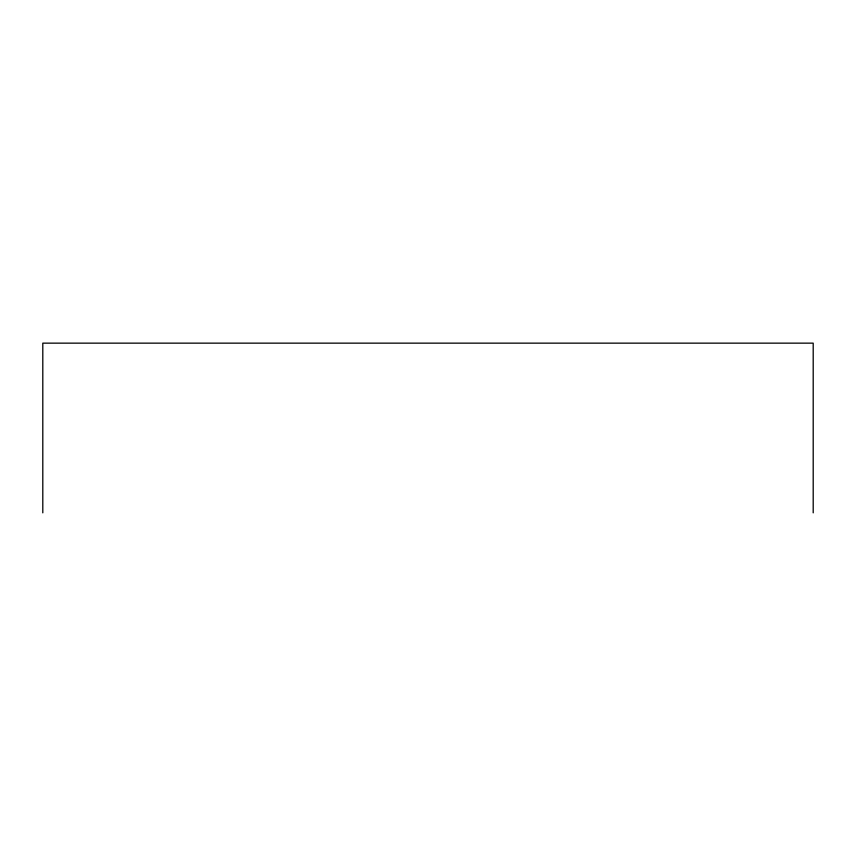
<?xml version="1.0" encoding="UTF-8"?>
<svg xmlns="http://www.w3.org/2000/svg" width="856" height="856" viewBox="0 0 856 856"><rect width="100%" height="100%" fill="white"/><g stroke="black" fill="none" stroke-linecap="round" stroke-linejoin="round"><path stroke-width="1.28" d="M813.2 512.851L813.2 343.149L42.8 343.149L42.8 512.851"/></g></svg>
